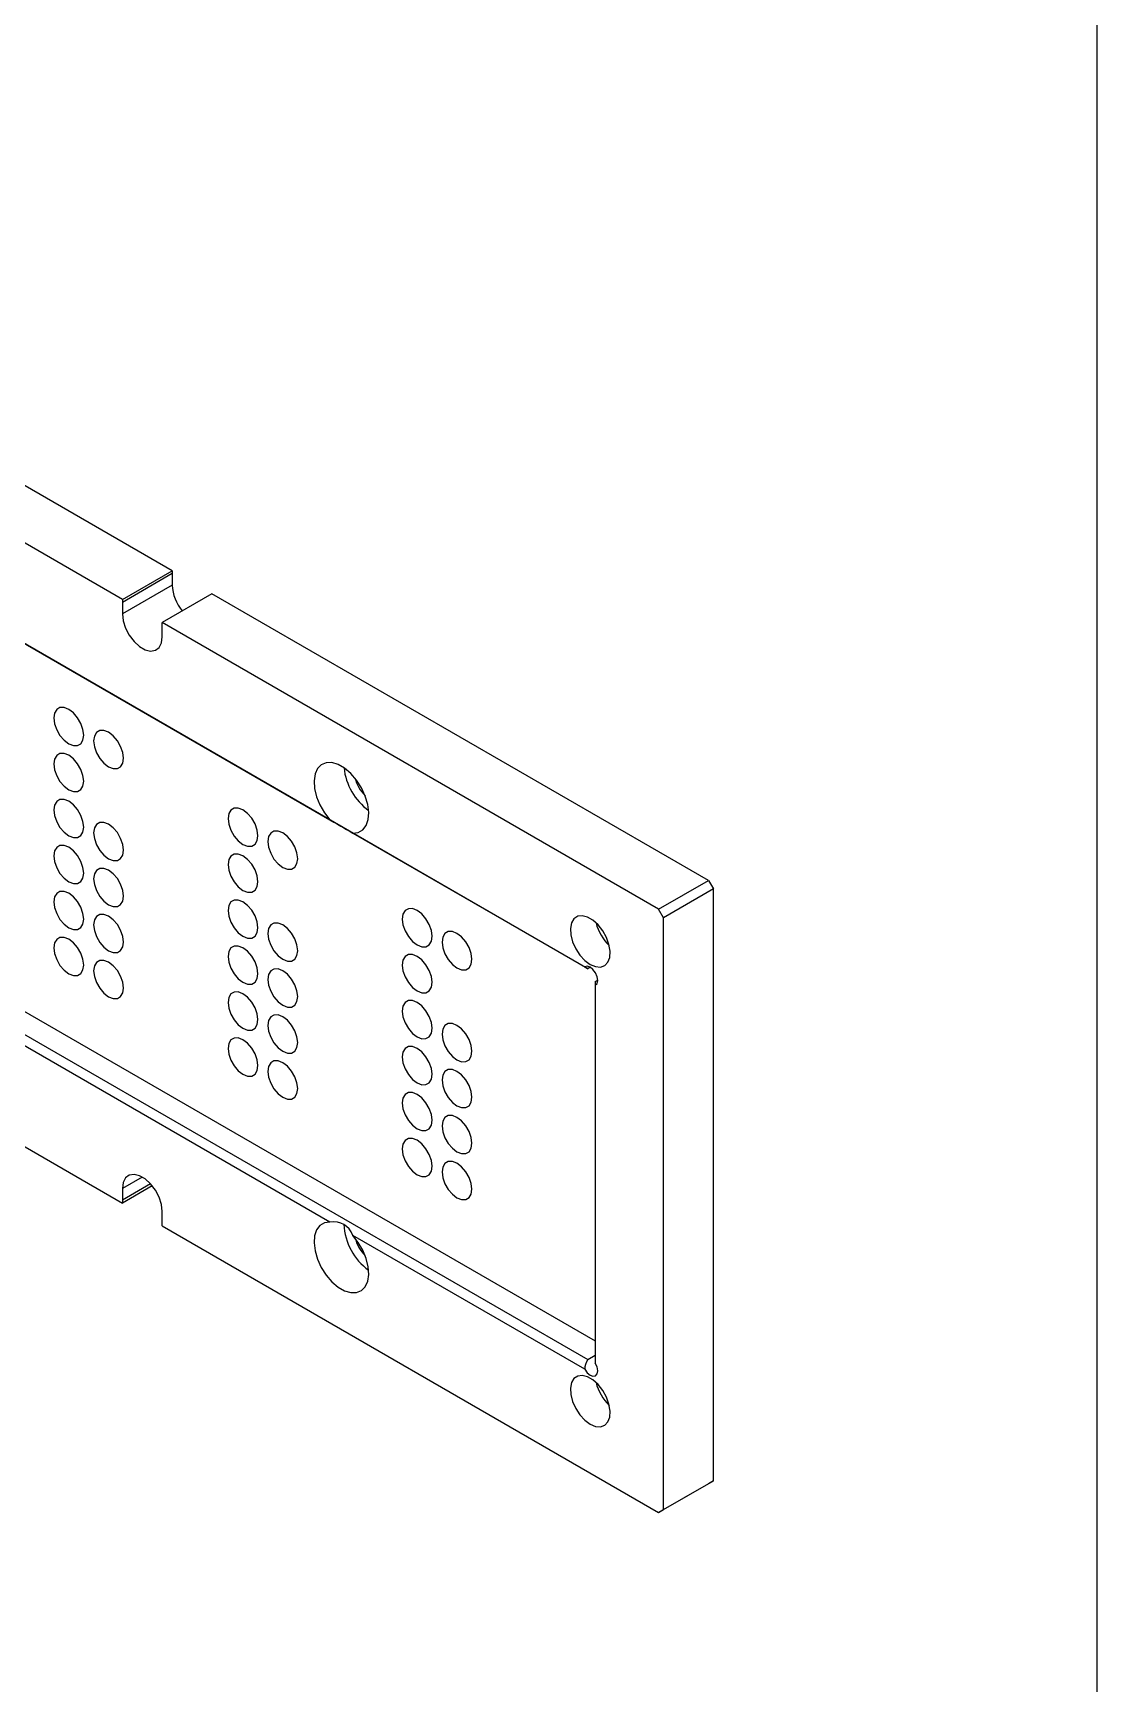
# Model space of a CAD drawing. Extents: x 2 to 292, y 3 to 207.
# Drawn here: x 261.97 to 292.2, y 135.31 to 182.23 of the extents above; entities that cross this region are included whole.
import ezdxf

# ---------------------------------------------------------------- set-up
doc = ezdxf.new("R2010")
doc.units = 0
doc.linetypes.add('SLD-实线', pattern=[0])
doc.layers.get('0').update_dxf_attribs({"linetype": 'CONTINUOUS'})
doc.layers.add('粗实线', color=7, linetype='SLD-实线')

msp = doc.modelspace()

# ---------------------------------------------------------------- linework, layer by layer
at = {"color": 7, "linetype": 'SLD-实线'}
for p, q in [((277.73309352, 155.63775921), (233.43285504, 181.21174252)), ((265.92884765, 166.94294035), (250.0807823, 176.09183373)), ((242.77250322, 175.8201047), (270.40869966, 159.86606809)), ((264.51463412, 166.12653225), (248.66656877, 175.27542564)), ((237.12336165, 167.97630276), (277.73309352, 144.53280356)), ((237.6890471, 168.30286602), (277.94522592, 145.06346866)), ((265.92441117, 166.86384783), (264.51019764, 166.04743974)), ((264.51463412, 166.12653225), (265.92884765, 166.94294035)), ((265.92441117, 166.86384783), (265.92441117, 166.53723146)), ((265.92441117, 166.53723146), (264.51019764, 165.72082336)), ((267.05134519, 166.29493631), (265.63713166, 165.47852821)), ((281.16256105, 158.14870479), (267.05134519, 166.29493631)), ((264.51019764, 166.04743974), (264.51019764, 165.72082336)), ((279.74834752, 157.3322967), (265.63713166, 165.47852821)), ((265.64156867, 165.06769677), (265.64156867, 165.39431314)), ((270.40869966, 148.43449667), (242.77250322, 164.38853329)), ((271.05677384, 159.49194283), (277.64569182, 155.68824145)), ((248.66656877, 158.12806913), (264.51463412, 148.97917574)), ((279.74834752, 157.3322967), (281.16256105, 158.14870479)), ((281.16256105, 158.14870479), (281.30398269, 157.90375593)), ((281.30398269, 157.90375593), (279.88976916, 157.08734784)), ((281.30398269, 141.08301519), (281.30398269, 157.90375593)), ((279.88976916, 157.08734784), (279.74834752, 157.3322967)), ((279.88976916, 140.26660709), (279.88976916, 157.08734784)), ((277.80383871, 155.67859954), (277.73309352, 155.63775921)), ((277.94522704, 155.27033439), (278.01593773, 155.31115481)), ((277.94522526, 155.16943249), (277.94522526, 144.42964504)), ((264.51019764, 149.39000688), (264.51019764, 149.0633905)), ((265.35840654, 149.46627519), (264.51463412, 148.97917574)), ((265.64156867, 148.41026391), (265.64156867, 148.73688028)), ((265.63713166, 148.3311717), (279.74834752, 140.18494018)), ((277.64569182, 144.25667003), (271.05677384, 148.06037142)), ((277.73309352, 144.53280356), (277.94522559, 144.6552648)), ((281.16256105, 141.00134828), (279.74834752, 140.18494018)), ((279.88976916, 140.26660709), (281.30398269, 141.08301519)), ((281.30398269, 141.08301519), (281.16256105, 141.00134828)), ((279.74834752, 140.18494018), (279.88976916, 140.26660709))]:
    msp.add_line(p, q, dxfattribs=at)
at = {"color": 8, "linetype": 'SLD-实线'}
for p, q in [((265.07597499, 149.71662319), (264.51019764, 149.39000688)), ((265.30871683, 149.52436582), (264.51019764, 149.0633905))]:
    msp.add_line(p, q, dxfattribs=at)
at = {"color": 7, "linetype": 'SLD-实线', "flags": 128}
for points in [[(264.51019764, 165.72082336), (264.53311182, 165.5235584), (264.59999782, 165.31581838), (264.70543764, 165.11443336), (264.84088866, 164.93571813), (264.99537741, 164.79415117), (265.15638838, 164.70120151), (265.31087712, 164.66439956), (265.44632761, 164.68672669), (265.55176744, 164.76637347), (265.61865448, 164.89688796), (265.64156867, 165.06769677)], [(262.98567514, 162.02815023), (263.11677976, 161.97644376), (263.23505119, 161.97775555), (263.32891222, 162.03195768), (263.38917431, 162.1337446), (263.40993901, 162.27315217), (263.38917431, 162.43653446), (263.32891222, 162.60789851), (263.23505119, 162.77046998), (263.11677976, 162.90833537), (262.98567514, 163.00799906), (262.85457051, 163.05970554), (262.73629908, 163.05839344), (262.64243858, 163.00419131), (262.58217596, 162.90240469), (262.56141126, 162.76299682), (262.58217596, 162.59961484), (262.64243858, 162.42825048), (262.73629908, 162.26567901), (262.85457051, 162.12781393), (262.98567514, 162.02815023)], [(264.11704617, 161.37502364), (264.24815079, 161.32331716), (264.36642222, 161.32462896), (264.46028273, 161.37883139), (264.52054535, 161.48061801), (264.54131005, 161.62002558), (264.52054535, 161.78340787), (264.46028273, 161.95477222), (264.36642222, 162.11734338), (264.24815079, 162.25520877), (264.11704617, 162.35487247), (263.98594102, 162.40657925), (263.86766959, 162.40526715), (263.77380909, 162.35106502), (263.71354699, 162.2492781), (263.69278177, 162.10987053), (263.71354699, 161.94648824), (263.77380909, 161.77512419), (263.86766959, 161.61255272), (263.98594102, 161.47468764), (264.11704617, 161.37502364)], [(262.98567514, 160.72168472), (263.11677976, 160.66997825), (263.23505119, 160.67129034), (263.32891222, 160.72549232), (263.38917431, 160.82727909), (263.40993901, 160.96668697), (263.38917431, 161.1300691), (263.32891222, 161.30143315), (263.23505119, 161.46400477), (263.11677976, 161.60187), (262.98567514, 161.7015337), (262.85457051, 161.75324018), (262.73629908, 161.75192823), (262.64243858, 161.69772595), (262.58217596, 161.59593933), (262.56141126, 161.45653161), (262.58217596, 161.29314932), (262.64243858, 161.12178512), (262.73629908, 160.95921381), (262.85457051, 160.82134842), (262.98567514, 160.72168472)], [(271.05677384, 159.49194283), (271.21301221, 159.5117709), (271.34266645, 159.58605291), (271.43855896, 159.71067805), (271.49538345, 159.8787469), (271.50999365, 160.08095718), (271.48158035, 160.30611601), (271.41171669, 160.54176048), (271.30427067, 160.77484627), (271.16518818, 160.99247283), (271.00216944, 161.18259272), (270.82423598, 161.33468321), (270.64123858, 161.44032536), (270.46330512, 161.49367247), (270.30028532, 161.49177062), (270.16120388, 161.43472468), (270.05375682, 161.32569403), (269.9838942, 161.17071183), (269.9554809, 160.97835828), (269.97009005, 160.75928003), (270.02691454, 160.52560302), (270.12280811, 160.29026214), (270.25246129, 160.06628513), (270.40869966, 159.86606809)], [(262.98567514, 159.41521949), (263.11677976, 159.36351302), (263.23505119, 159.364825), (263.32891222, 159.41902704), (263.38917431, 159.52081388), (263.40993901, 159.66022168), (263.38917431, 159.82360382), (263.32891222, 159.99496779), (263.23505119, 160.15753948), (263.11677976, 160.2954048), (262.98567514, 160.39506849), (262.85457051, 160.44677497), (262.73629908, 160.44546295), (262.64243858, 160.39126059), (262.58217596, 160.28947405), (262.56141126, 160.15006632), (262.58217596, 159.98668411), (262.64243858, 159.81531984), (262.73629908, 159.65274846), (262.85457051, 159.51488319), (262.98567514, 159.41521949)], [(267.93542315, 159.17072153), (268.06652725, 159.11901535), (268.18479868, 159.12032715), (268.27865971, 159.17452928), (268.33892127, 159.2763165), (268.35968703, 159.41572347), (268.33892127, 159.57910636), (268.27865971, 159.75047011), (268.18479868, 159.91304157), (268.06652725, 160.05090696), (267.93542315, 160.15057036), (267.804318, 160.20227714), (267.68604657, 160.20096504), (267.59218554, 160.14676321), (267.53192398, 160.04497599), (267.51115822, 159.90556872), (267.53192398, 159.74218613), (267.59218554, 159.57082238), (267.68604657, 159.40825061), (267.804318, 159.27038553), (267.93542315, 159.17072153)], [(264.11704617, 158.7620929), (264.24815079, 158.71038642), (264.36642222, 158.7116984), (264.46028273, 158.76590074), (264.52054535, 158.86768728), (264.54131005, 159.00709508), (264.52054535, 159.17047722), (264.46028273, 159.3418415), (264.36642222, 159.50441289), (264.24815079, 159.6422782), (264.11704617, 159.7419419), (263.98594102, 159.79364868), (263.86766959, 159.79233666), (263.77380909, 159.7381343), (263.71354699, 159.63634745), (263.69278177, 159.49694003), (263.71354699, 159.33355752), (263.77380909, 159.16219354), (263.86766959, 158.99962217), (263.98594102, 158.8617569), (264.11704617, 158.7620929)], [(269.06679313, 158.51759554), (269.19789828, 158.46588876), (269.31616971, 158.46720055), (269.41003075, 158.52140268), (269.47029231, 158.62318991), (269.49105806, 158.76259687), (269.47029231, 158.92597977), (269.41003075, 159.09734351), (269.31616971, 159.25991498), (269.19789828, 159.39778037), (269.06679313, 159.49744437), (268.93568904, 159.54915054), (268.81741761, 159.54783844), (268.72355657, 159.49363662), (268.66329396, 159.39185), (268.64252926, 159.25244212), (268.66329396, 159.08906014), (268.72355657, 158.91769579), (268.81741761, 158.75512401), (268.93568904, 158.61725893), (269.06679313, 158.51759554)], [(262.98567514, 158.10875415), (263.11677976, 158.05704768), (263.23505119, 158.0583597), (263.32891222, 158.11256175), (263.38917431, 158.2143486), (263.40993901, 158.35375632), (263.38917431, 158.51713853), (263.32891222, 158.6885025), (263.23505119, 158.85107418), (263.11677976, 158.98893945), (262.98567514, 159.08860315), (262.85457051, 159.14030963), (262.73629908, 159.13899764), (262.64243858, 159.0847953), (262.58217596, 158.98300876), (262.56141126, 158.84360096), (262.58217596, 158.68021883), (262.64243858, 158.50885455), (262.73629908, 158.34628316), (262.85457051, 158.20841785), (262.98567514, 158.10875415)], [(267.93542315, 157.86425601), (268.06652725, 157.81254984), (268.18479868, 157.81386194), (268.27865971, 157.86806392), (268.33892127, 157.96985099), (268.35968703, 158.10925826), (268.33892127, 158.272641), (268.27865971, 158.44400475), (268.18479868, 158.60657637), (268.06652725, 158.7444416), (267.93542315, 158.844105), (267.804318, 158.89581177), (267.68604657, 158.89449983), (267.59218554, 158.84029785), (267.53192398, 158.73851063), (267.51115822, 158.59910351), (267.53192398, 158.43572061), (267.59218554, 158.26435702), (267.68604657, 158.1017854), (267.804318, 157.96392002), (267.93542315, 157.86425601)], [(264.11704617, 157.45562755), (264.24815079, 157.40392108), (264.36642222, 157.4052331), (264.46028273, 157.45943546), (264.52054535, 157.561222), (264.54131005, 157.70062972), (264.52054535, 157.86401193), (264.46028273, 158.03537621), (264.36642222, 158.19794758), (264.24815079, 158.33581286), (264.11704617, 158.43547656), (263.98594102, 158.48718333), (263.86766959, 158.48587135), (263.77380909, 158.43166901), (263.71354699, 158.32988217), (263.69278177, 158.19047467), (263.71354699, 158.02709223), (263.77380909, 157.85572826), (263.86766959, 157.69315687), (263.98594102, 157.55529156), (264.11704617, 157.45562755)], [(262.98567514, 156.80228894), (263.11677976, 156.75058247), (263.23505119, 156.75189441), (263.32891222, 156.80609639), (263.38917431, 156.90788331), (263.40993901, 157.04729103), (263.38917431, 157.21067332), (263.32891222, 157.38203722), (263.23505119, 157.54460884), (263.11677976, 157.68247423), (262.98567514, 157.78213792), (262.85457051, 157.8338444), (262.73629908, 157.8325323), (262.64243858, 157.77833002), (262.58217596, 157.67654355), (262.56141126, 157.53713568), (262.58217596, 157.37375354), (262.64243858, 157.20238919), (262.73629908, 157.03981787), (262.85457051, 156.90195264), (262.98567514, 156.80228894)], [(264.11704617, 156.14916234), (264.24815079, 156.09745587), (264.36642222, 156.09876782), (264.46028273, 156.1529701), (264.52054535, 156.25475671), (264.54131005, 156.39416444), (264.52054535, 156.55754673), (264.46028273, 156.72891093), (264.36642222, 156.89148224), (264.24815079, 157.02934763), (264.11704617, 157.12901133), (263.98594102, 157.18071811), (263.86766959, 157.17940601), (263.77380909, 157.12520373), (263.71354699, 157.02341696), (263.69278177, 156.88400939), (263.71354699, 156.72062695), (263.77380909, 156.5492629), (263.86766959, 156.38669158), (263.98594102, 156.24882635), (264.11704617, 156.14916234)], [(267.93542315, 156.55779078), (268.06652725, 156.50608461), (268.18479868, 156.5073966), (268.27865971, 156.56159863), (268.33892127, 156.66338578), (268.35968703, 156.80279297), (268.33892127, 156.96617572), (268.27865971, 157.13753939), (268.18479868, 157.30011108), (268.06652725, 157.43797639), (267.93542315, 157.53763979), (267.804318, 157.58934657), (267.68604657, 157.58803454), (267.59218554, 157.53383249), (267.53192398, 157.43204534), (267.51115822, 157.29263822), (267.53192398, 157.12925541), (267.59218554, 156.95789174), (267.68604657, 156.79532006), (267.804318, 156.65745479), (267.93542315, 156.55779078)], [(272.88517011, 156.31329343), (273.01627526, 156.26158665), (273.13454669, 156.26289844), (273.22840667, 156.31710118), (273.28866929, 156.4188878), (273.30943399, 156.55829537), (273.28866929, 156.72167765), (273.22840667, 156.89304201), (273.13454669, 157.05561287), (273.01627526, 157.19347825), (272.88517011, 157.29314226), (272.75406497, 157.34484904), (272.63579353, 157.34353694), (272.54193356, 157.2893345), (272.48167094, 157.18754789), (272.46090624, 157.04814001), (272.48167094, 156.88475803), (272.54193356, 156.71339367), (272.63579353, 156.55082251), (272.75406497, 156.41295743), (272.88517011, 156.31329343)], [(269.06679313, 155.9046648), (269.19789828, 155.85295802), (269.31616971, 155.85427), (269.41003075, 155.90847204), (269.47029231, 156.01025918), (269.49105806, 156.14966638), (269.47029231, 156.31304912), (269.41003075, 156.48441279), (269.31616971, 156.64698448), (269.19789828, 156.7848498), (269.06679313, 156.8845138), (268.93568904, 156.93621997), (268.81741761, 156.93490795), (268.72355657, 156.88070589), (268.66329396, 156.77891935), (268.64252926, 156.63951163), (268.66329396, 156.47612942), (268.72355657, 156.30476514), (268.81741761, 156.14219346), (268.93568904, 156.00432819), (269.06679313, 155.9046648)], [(277.80380572, 155.76027212), (277.95642578, 155.69639052), (278.0977252, 155.68569403), (278.21722837, 155.72897497), (278.30606761, 155.8230258), (278.35765746, 155.9608691), (278.36817099, 156.13228207), (278.33682849, 156.32455153), (278.26595224, 156.52341992), (278.16080217, 156.71413536), (278.02917546, 156.88255398), (277.8808333, 157.01618624), (277.72677814, 157.10512039), (277.57843599, 157.14276034), (277.44680716, 157.12631591), (277.3416571, 157.05700414), (277.27078085, 156.93996773), (277.23943835, 156.78388556), (277.24995188, 156.60033392), (277.30154173, 156.40292625), (277.39038096, 156.20630382), (277.50988414, 156.02504745), (277.65118566, 155.87260189), (277.80380572, 155.76027212)], [(262.98567514, 155.49582358), (263.11677976, 155.44411711), (263.23505119, 155.4454292), (263.32891222, 155.49963103), (263.38917431, 155.60141795), (263.40993901, 155.74082583), (263.38917431, 155.90420781), (263.32891222, 156.07557186), (263.23505119, 156.23814363), (263.11677976, 156.37600871), (262.98567514, 156.47567241), (262.85457051, 156.52737889), (262.73629908, 156.52606709), (262.64243858, 156.47186466), (262.58217596, 156.37007804), (262.56141126, 156.23067047), (262.58217596, 156.06728818), (262.64243858, 155.89592383), (262.73629908, 155.73335267), (262.85457051, 155.59548728), (262.98567514, 155.49582358)], [(267.93542315, 155.25132544), (268.06652725, 155.19961927), (268.18479868, 155.20093129), (268.27865971, 155.25513335), (268.33892127, 155.3569205), (268.35968703, 155.49632761), (268.33892127, 155.65971043), (268.27865971, 155.8310741), (268.18479868, 155.99364578), (268.06652725, 156.13151105), (267.93542315, 156.23117444), (267.804318, 156.28288122), (267.68604657, 156.28156924), (267.59218554, 156.2273672), (267.53192398, 156.12558006), (267.51115822, 155.98617286), (267.53192398, 155.82279012), (267.59218554, 155.65142645), (267.68604657, 155.48885476), (267.804318, 155.35098945), (267.93542315, 155.25132544)], [(274.01654115, 155.66016683), (274.14764524, 155.60846066), (274.26591668, 155.60977245), (274.35977771, 155.66397458), (274.42004033, 155.7657612), (274.44080502, 155.90516877), (274.42004033, 156.06855106), (274.35977771, 156.23991541), (274.26591668, 156.40248688), (274.14764524, 156.54035227), (274.01654115, 156.64001566), (273.885436, 156.69172244), (273.76716457, 156.69041034), (273.67330459, 156.63620791), (273.61304197, 156.53442129), (273.59227727, 156.39501341), (273.61304197, 156.23163143), (273.67330459, 156.06026708), (273.76716457, 155.89769592), (273.885436, 155.75983083), (274.01654115, 155.66016683)], [(264.11704617, 154.84269698), (264.24815079, 154.79099051), (264.36642222, 154.79230261), (264.46028273, 154.84650474), (264.52054535, 154.94829135), (264.54131005, 155.08769923), (264.52054535, 155.25108121), (264.46028273, 155.42244557), (264.36642222, 155.58501703), (264.24815079, 155.72288212), (264.11704617, 155.82254581), (263.98594102, 155.87425259), (263.86766959, 155.8729408), (263.77380909, 155.81873837), (263.71354699, 155.71695144), (263.69278177, 155.57754418), (263.71354699, 155.41416159), (263.77380909, 155.24279754), (263.86766959, 155.08022637), (263.98594102, 154.94236099), (264.11704617, 154.84269698)], [(272.88517011, 155.00682791), (273.01627526, 154.95512113), (273.13454669, 154.95643323), (273.22840667, 155.01063582), (273.28866929, 155.11242228), (273.30943399, 155.25183016), (273.28866929, 155.41521229), (273.22840667, 155.58657665), (273.13454669, 155.74914766), (273.01627526, 155.88701289), (272.88517011, 155.9866769), (272.75406497, 156.03838368), (272.63579353, 156.03707173), (272.54193356, 155.98286914), (272.48167094, 155.88108253), (272.46090624, 155.7416748), (272.48167094, 155.57829252), (272.54193356, 155.40692831), (272.63579353, 155.2443573), (272.75406497, 155.10649192), (272.88517011, 155.00682791)], [(269.06679313, 154.59819945), (269.19789828, 154.54649268), (269.31616971, 154.5478047), (269.41003075, 154.60200675), (269.47029231, 154.7037939), (269.49105806, 154.84320102), (269.47029231, 155.00658383), (269.41003075, 155.1779475), (269.31616971, 155.34051918), (269.19789828, 155.47838445), (269.06679313, 155.57804846), (268.93568904, 155.62975463), (268.81741761, 155.62844264), (268.72355657, 155.57424061), (268.66329396, 155.47245407), (268.64252926, 155.33304627), (268.66329396, 155.16966413), (268.72355657, 154.99829985), (268.81741761, 154.83572816), (268.93568904, 154.69786285), (269.06679313, 154.59819945)], [(277.94522526, 155.16943249), (277.99622927, 155.21946417), (278.01585495, 155.30442493), (278.00089914, 155.41046065), (277.95380425, 155.52027802), (277.88224944, 155.61596978), (277.79790095, 155.68193233), (277.71451552, 155.70740792), (277.64569182, 155.68824145)], [(267.93542315, 153.94486023), (268.06652725, 153.89315406), (268.18479868, 153.89446601), (268.27865971, 153.94866799), (268.33892127, 154.05045521), (268.35968703, 154.18986233), (268.33892127, 154.35324522), (268.27865971, 154.52460882), (268.18479868, 154.68718043), (268.06652725, 154.82504582), (267.93542315, 154.92470922), (267.804318, 154.976416), (267.68604657, 154.9751039), (267.59218554, 154.92090192), (267.53192398, 154.81911485), (267.51115822, 154.67970758), (267.53192398, 154.51632484), (267.59218554, 154.34496109), (267.68604657, 154.18238947), (267.804318, 154.04452424), (267.93542315, 153.94486023)], [(277.94522704, 155.27033439), (277.94522598, 155.2299659), (277.94522519, 155.19906722), (277.94522677, 155.1786626), (277.94522526, 155.16943249)], [(272.88517011, 153.70036269), (273.01627526, 153.64865591), (273.13454669, 153.64996789), (273.22840667, 153.70417053), (273.28866929, 153.80595707), (273.30943399, 153.94536487), (273.28866929, 154.10874701), (273.22840667, 154.28011129), (273.13454669, 154.44268237), (273.01627526, 154.58054768), (272.88517011, 154.68021169), (272.75406497, 154.73191847), (272.63579353, 154.73060644), (272.54193356, 154.67640378), (272.48167094, 154.57461724), (272.46090624, 154.43520952), (272.48167094, 154.27182731), (272.54193356, 154.10046303), (272.63579353, 153.93789196), (272.75406497, 153.80002669), (272.88517011, 153.70036269)], [(269.06679313, 153.29173425), (269.19789828, 153.24002747), (269.31616971, 153.24133941), (269.41003075, 153.29554139), (269.47029231, 153.39732861), (269.49105806, 153.53673573), (269.47029231, 153.70011863), (269.41003075, 153.87148222), (269.31616971, 154.03405384), (269.19789828, 154.17191923), (269.06679313, 154.27158323), (268.93568904, 154.3232894), (268.81741761, 154.3219773), (268.72355657, 154.26777532), (268.66329396, 154.16598886), (268.64252926, 154.02658098), (268.66329396, 153.86319885), (268.72355657, 153.69183449), (268.81741761, 153.52926287), (268.93568904, 153.39139764), (269.06679313, 153.29173425)], [(274.01654115, 153.04723609), (274.14764524, 152.99552992), (274.26591668, 152.9968419), (274.35977771, 153.05104394), (274.42004033, 153.15283048), (274.44080502, 153.29223828), (274.42004033, 153.45562041), (274.35977771, 153.62698469), (274.26591668, 153.78955638), (274.14764524, 153.9274217), (274.01654115, 154.02708509), (273.885436, 154.07879187), (273.76716457, 154.07747985), (273.67330459, 154.02327719), (273.61304197, 153.92149064), (273.59227727, 153.78208292), (273.61304197, 153.61870071), (273.67330459, 153.44733643), (273.76716457, 153.28476536), (273.885436, 153.14690009), (274.01654115, 153.04723609)], [(267.93542315, 152.63839487), (268.06652725, 152.5866887), (268.18479868, 152.5880008), (268.27865971, 152.64220263), (268.33892127, 152.74398985), (268.35968703, 152.88339712), (268.33892127, 153.04677971), (268.27865971, 153.21814345), (268.18479868, 153.38071523), (268.06652725, 153.51858031), (267.93542315, 153.6182437), (267.804318, 153.66995048), (267.68604657, 153.66863869), (267.59218554, 153.61443656), (267.53192398, 153.51264933), (267.51115822, 153.37324237), (267.53192398, 153.20985947), (267.59218554, 153.03849573), (267.68604657, 152.87592426), (267.804318, 152.73805888), (267.93542315, 152.63839487)], [(272.88517011, 152.39389734), (273.01627526, 152.34219056), (273.13454669, 152.34350259), (273.22840667, 152.39770525), (273.28866929, 152.49949179), (273.30943399, 152.63889951), (273.28866929, 152.80228172), (273.22840667, 152.973646), (273.13454669, 153.13621707), (273.01627526, 153.27408234), (272.88517011, 153.37374634), (272.75406497, 153.42545312), (272.63579353, 153.42414114), (272.54193356, 153.3699385), (272.48167094, 153.26815196), (272.46090624, 153.12874416), (272.48167094, 152.96536202), (272.54193356, 152.79399774), (272.63579353, 152.63142666), (272.75406497, 152.49356135), (272.88517011, 152.39389734)], [(269.06679313, 151.98526888), (269.19789828, 151.9335621), (269.31616971, 151.9348742), (269.41003075, 151.98907603), (269.47029231, 152.09086325), (269.49105806, 152.23027052), (269.47029231, 152.39365311), (269.41003075, 152.56501686), (269.31616971, 152.72758863), (269.19789828, 152.86545371), (269.06679313, 152.96511771), (268.93568904, 153.01682389), (268.81741761, 153.01551209), (268.72355657, 152.96130996), (268.66329396, 152.85952335), (268.64252926, 152.72011577), (268.66329396, 152.55673349), (268.72355657, 152.38536913), (268.81741761, 152.22279767), (268.93568904, 152.08493228), (269.06679313, 151.98526888)], [(274.01654115, 151.74077075), (274.14764524, 151.68906458), (274.26591668, 151.6903766), (274.35977771, 151.74457865), (274.42004033, 151.84636519), (274.44080502, 151.98577292), (274.42004033, 152.14915513), (274.35977771, 152.3205194), (274.26591668, 152.48309108), (274.14764524, 152.62095635), (274.01654115, 152.72061975), (273.885436, 152.77232653), (273.76716457, 152.77101454), (273.67330459, 152.7168119), (273.61304197, 152.61502536), (273.59227727, 152.47561756), (273.61304197, 152.31223542), (273.67330459, 152.14087115), (273.76716457, 151.97830006), (273.885436, 151.84043475), (274.01654115, 151.74077075)], [(272.88517011, 151.08743213), (273.01627526, 151.03572535), (273.13454669, 151.0370373), (273.22840667, 151.09123989), (273.28866929, 151.1930265), (273.30943399, 151.33243423), (273.28866929, 151.49581651), (273.22840667, 151.66718072), (273.13454669, 151.82975173), (273.01627526, 151.96761711), (272.88517011, 152.06728112), (272.75406497, 152.1189879), (272.63579353, 152.1176758), (272.54193356, 152.06347321), (272.48167094, 151.96168675), (272.46090624, 151.82227887), (272.48167094, 151.65889674), (272.54193356, 151.48753238), (272.63579353, 151.32496137), (272.75406497, 151.18709614), (272.88517011, 151.08743213)], [(274.01654115, 150.43430554), (274.14764524, 150.38259937), (274.26591668, 150.38391131), (274.35977771, 150.43811329), (274.42004033, 150.53989991), (274.44080502, 150.67930763), (274.42004033, 150.84268992), (274.35977771, 151.01405412), (274.26591668, 151.17662574), (274.14764524, 151.31449113), (274.01654115, 151.41415452), (273.885436, 151.4658613), (273.76716457, 151.4645492), (273.67330459, 151.41034662), (273.61304197, 151.30856015), (273.59227727, 151.16915227), (273.61304197, 151.00577014), (273.67330459, 150.83440579), (273.76716457, 150.67183478), (273.885436, 150.53396954), (274.01654115, 150.43430554)], [(272.88517011, 149.78096677), (273.01627526, 149.72925999), (273.13454669, 149.73057209), (273.22840667, 149.78477453), (273.28866929, 149.88656114), (273.30943399, 150.02596902), (273.28866929, 150.189351), (273.22840667, 150.36071536), (273.13454669, 150.52328652), (273.01627526, 150.6611516), (272.88517011, 150.7608156), (272.75406497, 150.81252238), (272.63579353, 150.81121059), (272.54193356, 150.75700785), (272.48167094, 150.65522123), (272.46090624, 150.51581366), (272.48167094, 150.35243138), (272.54193356, 150.18106702), (272.63579353, 150.01849616), (272.75406497, 149.88063078), (272.88517011, 149.78096677)], [(274.01654115, 149.12784018), (274.14764524, 149.07613401), (274.26591668, 149.0774461), (274.35977771, 149.13164793), (274.42004033, 149.23343455), (274.44080502, 149.37284242), (274.42004033, 149.53622441), (274.35977771, 149.70758876), (274.26591668, 149.87016053), (274.14764524, 150.00802561), (274.01654115, 150.10768901), (273.885436, 150.15939579), (273.76716457, 150.15808399), (273.67330459, 150.10388125), (273.61304197, 150.00209464), (273.59227727, 149.86268707), (273.61304197, 149.69930478), (273.67330459, 149.52794042), (273.76716457, 149.36536957), (273.885436, 149.22750418), (274.01654115, 149.12784018)], [(265.64156867, 148.73688028), (265.61865448, 148.93414525), (265.55176744, 149.14188588), (265.44632761, 149.34327089), (265.31087712, 149.52198582), (265.15638838, 149.66355278), (264.99537741, 149.75650244), (264.84088866, 149.79330439), (264.70543764, 149.77097757), (264.59999782, 149.69133078), (264.53311182, 149.56081569), (264.51019764, 149.39000688)], [(270.40869966, 148.43449667), (270.25246129, 148.41466861), (270.12280811, 148.34038599), (270.02691454, 148.21576146), (269.97009005, 148.04769261), (269.9554809, 147.84548172), (269.9838942, 147.62032289), (270.05375682, 147.38467903), (270.16120388, 147.15159263), (270.30028532, 146.93396668), (270.46330512, 146.74384617), (270.64123858, 146.59175569), (270.82423598, 146.48611354), (271.00216944, 146.43276643), (271.16518818, 146.43466889), (271.30427067, 146.49171422), (271.41171669, 146.60074548), (271.48158035, 146.75572707), (271.50999365, 146.94808061), (271.49538345, 147.16715948), (271.43855896, 147.40083648), (271.34266645, 147.63617676), (271.21301221, 147.86015437), (271.05677384, 148.06037142)], [(277.80380572, 142.69561942), (277.95642578, 142.63173721), (278.0977252, 142.62104133), (278.21722837, 142.66432227), (278.30606761, 142.7583731), (278.35765746, 142.8962164), (278.36817099, 143.06762877), (278.33682849, 143.25989883), (278.26595224, 143.45876722), (278.16080217, 143.64948205), (278.02917546, 143.81790128), (277.8808333, 143.95153355), (277.72677814, 144.0404677), (277.57843599, 144.07810764), (277.44680716, 144.0616626), (277.3416571, 143.99235145), (277.27078085, 143.87531503), (277.23943835, 143.71923225), (277.24995188, 143.53568122), (277.30154173, 143.33827355), (277.39038096, 143.14165112), (277.50988414, 142.96039475), (277.65118566, 142.80794859), (277.80380572, 142.69561942)], [(277.64569182, 144.25667003), (277.71451552, 144.15804141), (277.79790095, 144.08724223), (277.88224944, 144.05581808), (277.95380425, 144.06889442), (278.00089914, 144.12433719), (278.01585495, 144.2131053), (277.99622927, 144.32072538), (277.94522526, 144.42964504)]]:
    msp.add_lwpolyline(points, dxfattribs=at)
at = {"color": 7, "linetype": 'SLD-实线'}
for centre, radius, start, end in [((266.60881852, 166.86512852), 0.68440855, 173.471808402, 180.107213505), ((265.19460499, 166.04872042), 0.68440855, 173.471808402, 180.107213505), ((267.15885754, 166.59680074), 1.23588282, 182.762714735, 219.671164554), ((264.81573776, 165.3930273), 0.82583191, 0.089210916, 5.942656768), ((272.51447028, 161.52411904), 1.71666753, 185.92963851, 234.064984331), ((272.23903852, 161.36511491), 1.16405425, 195.483084313, 224.511539161), ((279.25426583, 157.25084001), 1.32070859, 193.534769778, 226.459968397), ((265.3357803, 149.06465843), 0.82558364, 180.08799496, 185.943179583), ((264.95697072, 148.40899874), 0.68459913, 353.472351714, 0.105884651), ((272.49941312, 148.44696374), 1.69771527, 182.601404376, 234.228818422), ((272.23903041, 148.30045752), 1.16404518, 195.482968708, 224.511654766), ((279.25426583, 144.18618731), 1.32070859, 193.534769778, 226.459968397)]:
    msp.add_arc(centre, radius, start, end, dxfattribs=at)
for centre, major_axis, ratio, start_param, end_param in [((270.02563027, 160.087342), (1.1, -0.63511971), 0.0000703729, 5.0681281084, 5.9275274409), ((277.94522622, 155.51529733), (0.3, -0.17321447), 0.0000703729, 3.1973037923, 3.9270314521), ((270.02563027, 147.02268901), (0.77784906, 1.34720111), 0.5773346305, 5.8535262731, 6.7129256054), ((277.94522622, 144.41034229), (0.21214065, 0.36741848), 0.5773346305, 1.5708369588, 2.3005646151)]:
    msp.add_ellipse(centre, major_axis=major_axis, ratio=ratio, start_param=start_param, end_param=end_param, dxfattribs=at)
at = {"layer": '粗实线', "color": 5}
msp.add_line((292.20335529, 206.5709215), (292.20335529, 3.09596976), dxfattribs=at)

doc.saveas('drawing.dxf')
